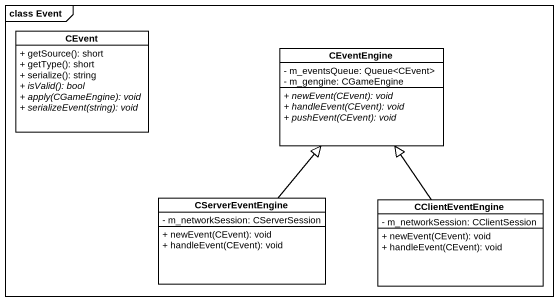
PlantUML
@startuml
mainframe class Event
hide circle
hide empty members
skinparam classAttributeIconSize 0
class CEvent {
  + getSource(): short
  + getType(): short
  + serialize(): string
  {abstract} + isValid(): bool
  {abstract} + apply(CGameEngine): void
  {abstract} + serializeEvent(string): void
}
class CEventEngine {
  - m_eventsQueue: Queue<CEvent>
  - m_gengine: CGameEngine
  {abstract} + newEvent(CEvent): void
  {abstract} + handleEvent(CEvent): void
  {abstract} + pushEvent(CEvent): void
}
class CServerEventEngine {
  - m_networkSession: CServerSession
  + newEvent(CEvent): void
  + handleEvent(CEvent): void
}
class CClientEventEngine {
  - m_networkSession: CClientSession
  + newEvent(CEvent): void
  + handleEvent(CEvent): void
}
CServerEventEngine -up-|> CEventEngine
CClientEventEngine -up-|> CEventEngine
@enduml
